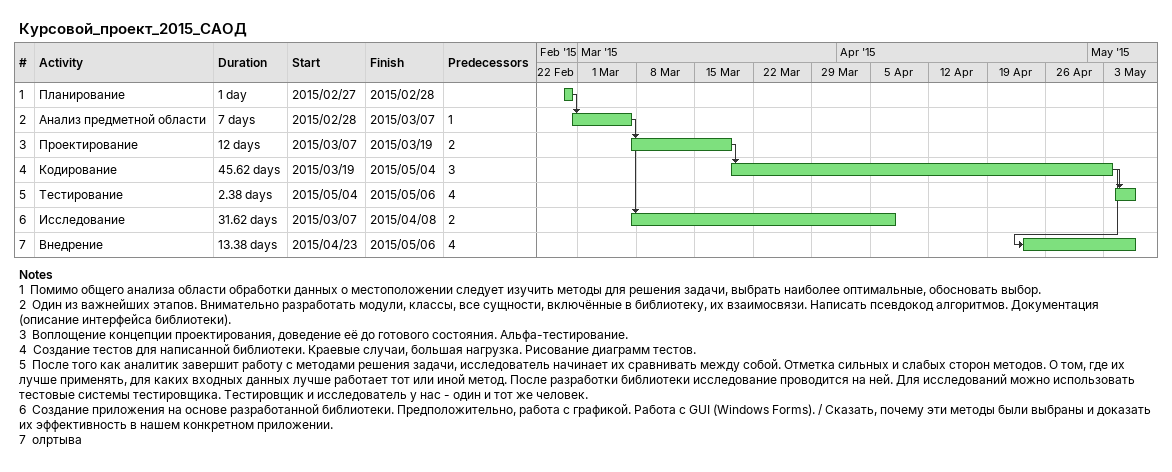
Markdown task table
Курсовой_проект_2015_САОД

| ID | Task | Duration | Start | Finish | Predecessors |
|---|---|---|---|---|---|
| 1 | Планирование | 1d | 2015-02-27 | 2015-02-28 |  |
| 2 | Анализ предметной области | 7d | 2015-02-28 | 2015-03-07 | 1 |
| 3 | Проектирование | 12d | 2015-03-07 | 2015-03-19 | 2 |
| 4 | Кодирование | 45.62d | 2015-03-19 | 2015-05-04 | 3 |
| 5 | Тестирование | 2.38d | 2015-05-04 | 2015-05-06 | 4 |
| 6 | Исследование | 31.62d | 2015-03-07 | 2015-04-08 | 2 |
| 7 | Внедрение | 13.38d | 2015-04-23 | 2015-05-06 | 4 |

Notes
- 1: Помимо общего анализа области обработки данных о местоположении следует изучить методы для решения задачи, выбрать наиболее оптимальные, обосновать выбор.
- 2: Один из важнейших этапов. Внимательно разработать модули, классы, все сущности, включённые в библиотеку, их взаимосвязи. Написать псевдокод алгоритмов. Документация (описание интерфейса библиотеки).
- 3: Воплощение концепции проектирования, доведение её до готового состояния. Альфа-тестирование.
- 4: Создание тестов для написанной библиотеки. Краевые случаи, большая нагрузка. Рисование диаграмм тестов.
- 5: После того как аналитик завершит работу с методами решения задачи, исследователь начинает их сравнивать между собой. Отметка сильных и слабых сторон методов. О том, где их лучше применять, для каких входных данных лучше работает тот или иной метод. После разработки библиотеки исследование проводится на ней. Для исследований можно использовать тестовые системы тестировщика. Тестировщик и исследователь у нас - один и тот же человек.
- 6: Создание приложения на основе разработанной библиотеки. Предположительно, работа с графикой. Работа с GUI (Windows Forms). / Сказать, почему эти методы были выбраны и доказать их эффективность в нашем конкретном приложении.
- 7: олртыва
